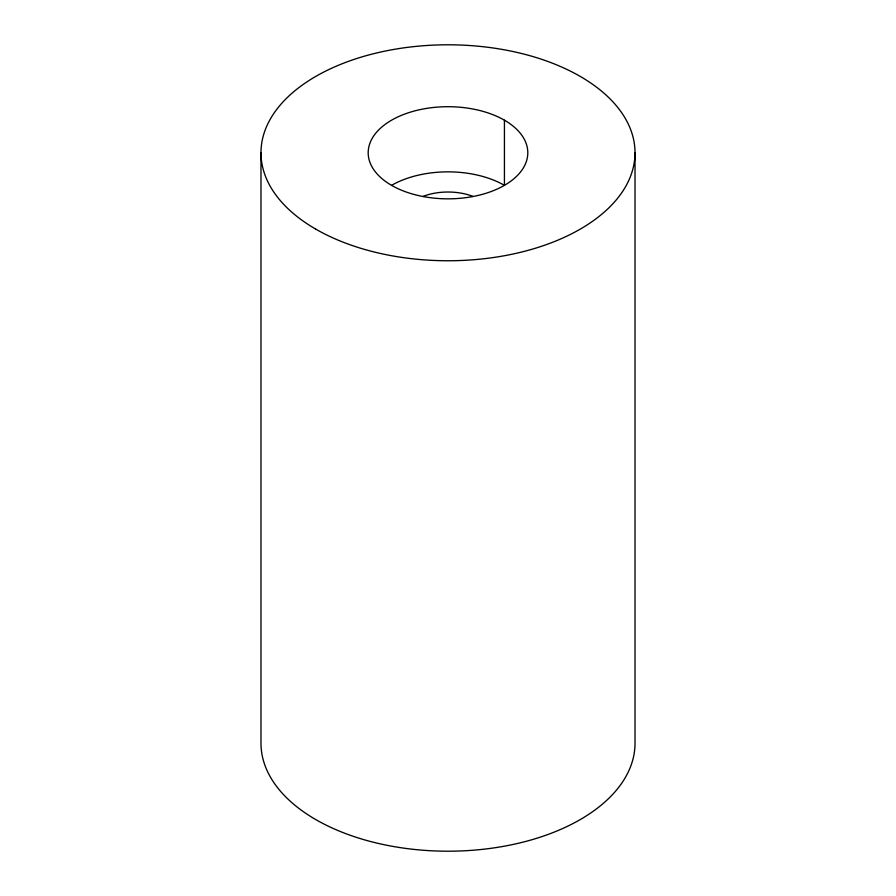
<?xml version="1.0" encoding="UTF-8"?>
<svg xmlns="http://www.w3.org/2000/svg" width="896" height="896" viewBox="0 0 896 896"><rect width="100%" height="100%" fill="white"/><g stroke="black" fill="none" stroke-linecap="round" stroke-linejoin="round"><path stroke-width="1.34" d="M635.018 152.779L635.018 743.221A187.018 107.979 0 0 1 448 851.2A187.018 107.979 0 0 1 260.982 743.221L260.982 152.779M504.426 120.198L504.426 185.349A79.8 46.066 0 0 0 391.574 185.349A79.8 46.066 0 0 1 427.347 108.27A79.8 46.066 0 0 1 525.078 164.696A79.8 46.066 0 0 1 391.574 185.349M423.069 196.381A44.89 25.917 0 0 1 472.931 196.381M315.762 229.13A187.018 107.979 0 0 0 628.645 180.723A187.018 107.979 0 0 0 399.594 48.474A187.018 107.979 0 0 0 315.762 229.13"/></g></svg>
